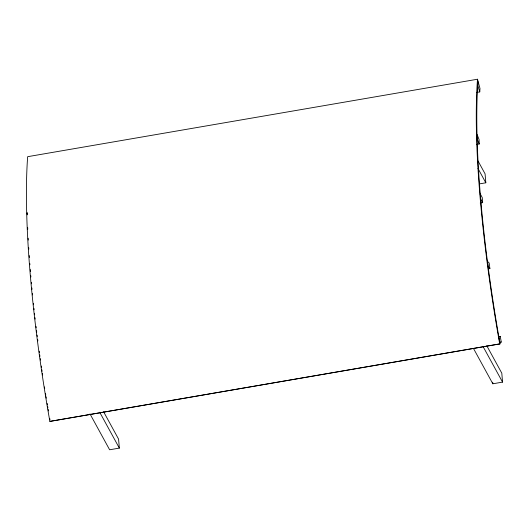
<?xml version="1.0" encoding="UTF-8"?>
<svg xmlns="http://www.w3.org/2000/svg" width="529" height="529" viewBox="0 0 529 529"><rect width="100%" height="100%" fill="white"/><g stroke="black" fill="none" stroke-linecap="round" stroke-linejoin="round"><path stroke-width="0.79" d="M479.763 91.907L479.988 88.488L477.502 79.224L27.653 156.683L27.594 157.53A310.655 53.674 80.2 0 0 49.62 419.993L49.865 421.401L499.713 343.943L500.064 343.83L498.834 336.788L500.275 336.411L501.261 342.045L499.819 342.422A308.519 53.303 80.2 0 1 477.951 81.764L477.727 85.182L479.763 91.907L476.536 92.463M477.502 79.224L477.442 80.071A310.655 53.674 80.2 0 0 499.462 342.534L499.713 343.943M49.865 421.401L500.064 343.83M476.781 144.417L479.201 144L479.076 139.563L477.026 134.34L477.145 138.777L479.201 144M479.347 183.907L485.827 182.789L485.073 173.843L478.004 160.928M480.239 203.057L482.66 202.633L482.23 197.529L480.272 193.945L480.696 199.056L482.66 202.633M488.287 268.844L489.9 268.567L489.186 263.045L487.427 261.3L488.135 266.814L489.9 268.567M498.662 336.689L500.275 336.411M499.647 342.323L501.261 342.045M103.631 411.82L118.595 439.156L119.349 448.103L109.629 449.776L89.983 413.896M473.581 348.631L492.83 383.789L502.55 382.117L501.803 373.176L486.832 345.834M477.951 168.401L485.827 182.789M483.301 346.958L502.55 382.117M99.703 412.223L119.349 448.103M492.697 382.169L492.83 383.789M27.197 212.539L27.237 214.014M49.977 419.887A308.519 53.303 80.2 0 1 49.713 418.386M48.41 410.901A308.519 53.303 80.2 0 1 48.152 409.406M47.901 407.905A308.519 53.303 80.2 0 1 47.643 406.411M47.392 404.91A308.519 53.303 80.2 0 1 47.141 403.409M46.274 398.165A308.519 53.303 80.2 0 1 46.03 396.671M45.785 395.17A308.519 53.303 80.2 0 1 45.54 393.675M44.7 388.431A308.519 53.303 80.2 0 1 44.469 386.937M42.624 374.982A308.519 53.303 80.2 0 1 42.399 373.494M42.069 371.259A308.519 53.303 80.2 0 1 41.851 369.764M41.52 367.536A308.519 53.303 80.2 0 1 41.302 366.048M40.455 360.104A308.519 53.303 80.2 0 1 40.244 358.622M39.933 356.401A308.519 53.303 80.2 0 1 39.728 354.919M39.424 352.704A308.519 53.303 80.2 0 1 39.219 351.223M37.85 340.921A308.519 53.303 80.2 0 1 37.658 339.453M37.281 336.53A308.519 53.303 80.2 0 1 37.096 335.069M36.732 332.146A308.519 53.303 80.2 0 1 36.554 330.691M36.197 327.788A308.519 53.303 80.2 0 1 36.018 326.333M35.165 319.106A308.519 53.303 80.2 0 1 35 317.671M34.669 314.795A308.519 53.303 80.2 0 1 34.511 313.366M34.114 309.789A308.519 53.303 80.2 0 1 33.962 308.367M33.578 304.816A308.519 53.303 80.2 0 1 33.426 303.395M32.56 294.944A308.519 53.303 80.2 0 1 32.421 293.549M32.018 289.363A308.519 53.303 80.2 0 1 31.885 287.974M31.502 283.828A308.519 53.303 80.2 0 1 31.376 282.453M30.894 276.971A308.519 53.303 80.2 0 1 30.775 275.609M30.437 271.542A308.519 53.303 80.2 0 1 30.272 269.519M29.908 264.824A308.519 53.303 80.2 0 1 29.809 263.495M29.373 257.537A308.519 53.303 80.2 0 1 29.234 255.567M28.811 249.06A308.519 53.303 80.2 0 1 28.731 247.77M28.288 240.106A308.519 53.303 80.2 0 1 28.182 238.209M27.759 229.288A308.519 53.303 80.2 0 1 27.687 227.655M27.25 214.84A308.519 53.303 80.2 0 1 27.204 213.273"/></g></svg>
